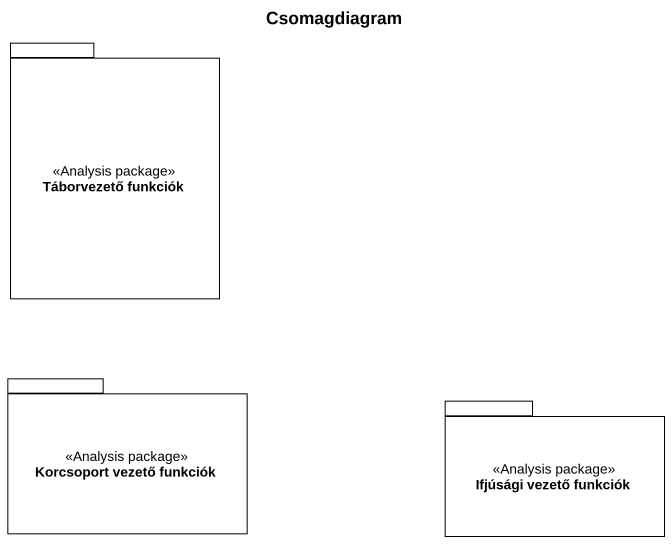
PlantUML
@startuml
title Csomagdiagram
package "Táborvezető funkciók" as Táborvezető_funkciók <<Analysis package>> {
}
package "Korcsoport vezető funkciók" as Korcsoport_vezető_funkciók <<Analysis package>> {
}
package "Ifjúsági vezető funkciók" as Ifjúsági_vezető_funkciók <<Analysis package>> {
}
@enduml
